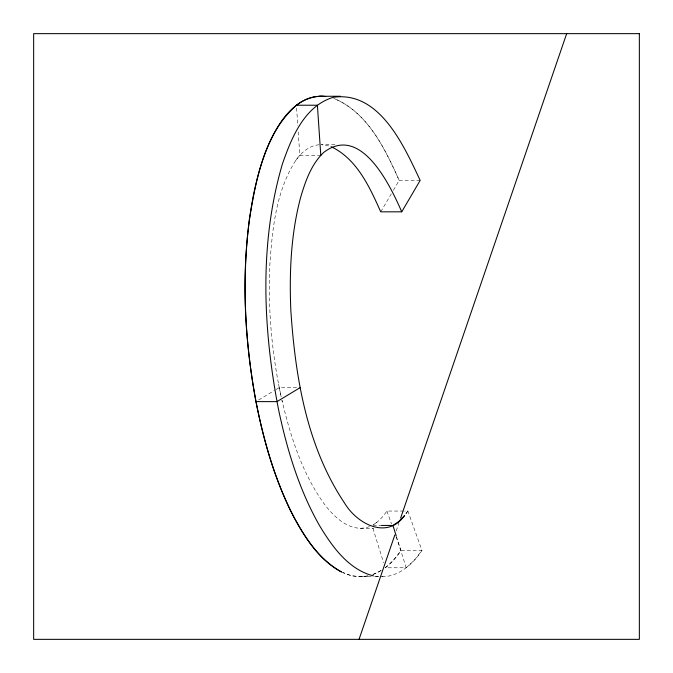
<?xml version="1.0" encoding="UTF-8"?>
<svg xmlns="http://www.w3.org/2000/svg" width="673" height="673" viewBox="0 0 673 673"><rect width="100%" height="100%" fill="white"/><g stroke="black" fill="none" stroke-linecap="round" stroke-linejoin="round"><path stroke-width="0.5" stroke-dasharray="3.37 2.52" d="M396.204 530.938L398.929 522.98M380.741 211.827L391.282 193.874M393.394 190.282L399.19 180.406C385.006 148.725 367.795 112.273 333.665 98.351M403.682 511.051L386.899 511.051L385.932 512.447A86.632 43.316 90 0 1 376.51 522.551A85.311 42.651 90 0 1 373.145 524.805M319.128 144.762C311.523 145.318 304.793 149.81 299.813 155.37A88.382 44.191 90 0 0 295.674 160.553C275.728 191.654 272.212 229.998 269.772 265.986C267.896 309.74 271.858 353.729 281.121 396.523M382.028 576.769C399.19 576.559 412.911 563.974 421.954 550.497L407.88 511.051L404.734 511.051M395.993 536.524L400.973 550.497L399.88 552.079A135.029 67.519 90 0 1 385.192 567.793L406.172 567.776L414.484 560.045L421.954 550.497L400.973 550.497A135.408 67.704 -90 0 1 385.192 567.793M380.859 570.511L377.393 572.689L372.741 574.397M381.322 570.477L373.019 574.565M258.659 400.006L274.55 390.424M276.098 389.49L279.253 387.589L300.234 387.589M369.519 526.572C350.658 533.596 333.556 516.797 323.419 502.815C302.16 472.867 290.812 437.198 282.307 401.823A288.667 144.333 -90 0 1 281.979 400.376M367.778 576.038C359.39 577.804 350.557 576.256 342.868 572.622M368.03 575.878L360.139 576.769L350.852 575.508L342.229 572.218M334.969 144.687L321.332 144.687L329.349 146.041M320.794 155.37L299.813 155.37L298.232 132.026M420.171 180.406L399.19 180.406C384.922 148.683 367.694 112.298 333.514 98.3M373.052 525.436L381.44 525.436M360.274 528.313L373.91 528.313M362.049 576.736L373.591 576.736M374.634 576.736L383.03 576.736M379 576.685L374.558 576.113M386.899 511.051L391.476 523.872M396.464 536.617L406.172 567.776M372.884 528.271L383.644 562.813M281.903 400.065L282.307 401.823M296.6 108.042L297.803 125.784M295.674 160.553A88.096 44.048 90 0 1 300.351 154.79M281.171 396.75A288.667 144.333 -90 0 1 278.597 384.258M376.51 522.542A85.336 42.668 -90 0 1 372.792 525.007M407.88 511.051L405.205 514.744L407.88 511.051"/><path stroke-width="1.01" d="M359.037 639.35L394.841 534.917M400.637 518.008L566.666 33.65M331.04 146.638C356.9 158.828 369.654 187.102 380.741 211.827L401.731 211.827L420.171 180.406C404.137 146.352 379.665 90.569 333.286 97.307C304.305 106.014 291.384 138.015 282.382 164.061C259.105 243.483 262.95 328.617 278.462 409.159C286.959 449.514 299.048 489.633 319.549 525.63C332.184 546.585 348.378 569.509 373.431 575.886M404.624 515.476C387.362 540.049 356.968 524.074 344.399 502.815C306.686 446.426 295.27 376.813 290.837 310.354C289.255 272.565 290.862 234.187 300.621 197.483C305.34 181.357 311.22 164.372 323.671 152.477C360.837 123.866 390.121 185.151 401.731 211.827M404.33 515.838L398.702 521.567L392.982 525.436L381.44 525.436M298.829 103.474L296.414 105.224C264.388 133.582 256.186 178.808 249.439 219.011C241.624 279.707 244.779 341.548 255.984 401.621C263.261 439.006 273.76 476.038 290.442 510.395C302.572 534.135 317.353 559.044 341.623 572.025M324.891 96.55C303.456 94.27 287.009 111.087 277.091 128.047C265.027 148.548 258.306 171.691 253.502 194.842C240.412 263.025 243.39 333.598 255.984 401.621C263.866 441.606 275.324 481.237 294.101 517.562C305.702 538.593 319.692 559.97 341.278 571.848M299.46 103.053C307.098 97.913 316.546 95.272 325.74 96.525M300.234 387.589L276.965 401.621L255.984 401.621M392.923 525.47L396.178 535.7M319.465 96.264L340.454 96.264M296.414 105.224L317.395 105.224L320.794 155.37M639.35 33.65L33.65 33.65L33.65 639.35L639.35 639.35L639.35 33.65"/></g></svg>
